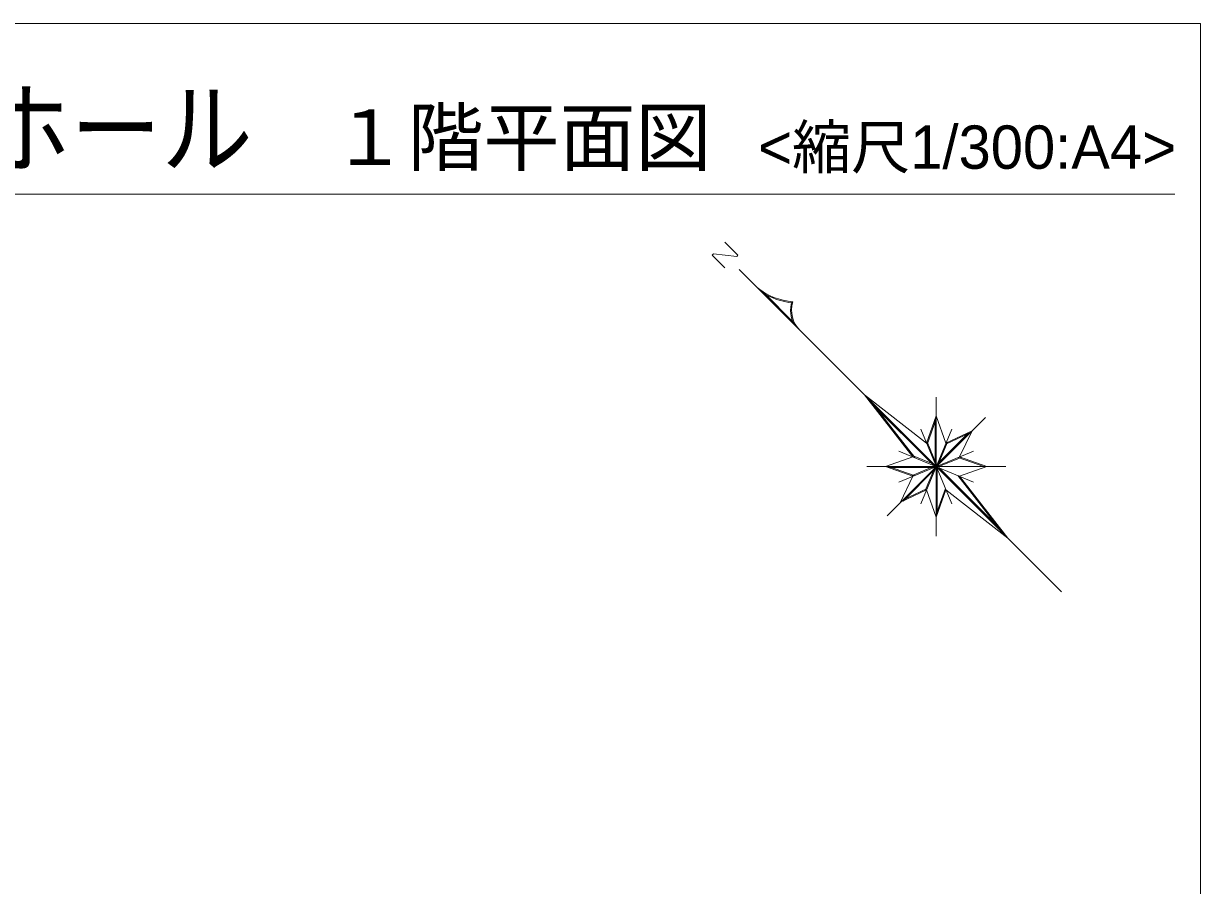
# Model space of a CAD drawing. Units: millimetres on the paper, enlarged 300 times, with parts at other scales. Extents: x -46320 to 37680, y -29109 to 29691.
# Drawn here: x 16769 to 37680, y 14369 to 29691 of the extents above; entities that cross this region are included whole.
import ezdxf
from ezdxf.enums import TextEntityAlignment as Align

# ---------------------------------------------------------------- set-up
doc = ezdxf.new("R2010")
doc.units = ezdxf.units.MM
doc.header["$LTSCALE"] = 300
doc.layers.add('F-0', color=7, linetype='Continuous', lineweight=9)
doc.styles.add('HG創英角ｺﾞｼｯｸUB', font='')
doc.styles.get('HG創英角ｺﾞｼｯｸUB').set_extended_font_data('HG創英角ｺﾞｼｯｸUB')

msp = doc.modelspace()

# ---------------------------------------------------------------- linework, layer by layer
at = {"layer": 'F-0'}
for p, q in [((37680.5, -29109.2), (37680.5, 29690.8)), ((4081.7, 26655.5), (37224.9, 26655.5)), ((29232.1, 25805), (29462.8, 25574.3)), ((29025.9, 25598.8), (29003, 25575.9)), ((29003, 25575.9), (29232.1, 25346.8)), ((29440, 25551.4), (29025.9, 25598.8)), ((29462.8, 25574.3), (29440, 25551.4)), ((29485.4, 25316.3), (35213, 19588.7)), ((29896.1, 24931), (30478.5, 24348.6)), ((32813.4, 22231.8), (31712.8, 23088.9)), ((32569.8, 21988.3), (31712.8, 23088.9)), ((32985.6, 20578.2), (32985.6, 23050.1)), ((31802.4, 22973.8), (32942.1, 21834.1)), ((32603.5, 21974.3), (31815.9, 22985.8)), ((32111.6, 20942.1), (33859.6, 22690.1)), ((32985.6, 22716.1), (32813.4, 22231.8)), ((32985.6, 22662.4), (32823.7, 22207)), ((32967.6, 21859.5), (32967.6, 22665.5)), ((33157.8, 22231.8), (32985.6, 22716.1)), ((32710, 22481.3), (33261.1, 21150.9)), ((32710.1, 21150.9), (33261.1, 22481.3)), ((33003.6, 21859.5), (33558.4, 22414.4)), ((33622, 22452.5), (33157.8, 22231.8)), ((33584, 22414.5), (33159, 22212.5)), ((32985.6, 21863.1), (32822.4, 22257.1)), ((33019.8, 21851.6), (33178.5, 22234.7)), ((32085.6, 21816.1), (32569.8, 21988.3)), ((32320.4, 22091.6), (33650.8, 21540.6)), ((33650.8, 22091.6), (32320.4, 21540.5)), ((32952.3, 21849.3), (32547.5, 22017.1)), ((33032.6, 21816.1), (33426.7, 21979.3)), ((33376.5, 21978), (33831.9, 21816.1)), ((31751.6, 21816.1), (34223.5, 21816.1)), ((32569.8, 21643.9), (32085.6, 21816.1)), ((32942.1, 21798.1), (32136.2, 21798.1)), ((32594.7, 21654.1), (32139.3, 21816.1)), ((32967.6, 21772.6), (32397.7, 21202.8)), ((32938.6, 21816.1), (32544.5, 21652.9)), ((32952.4, 21782.8), (32789.1, 21388.8)), ((33003.6, 21772.6), (33003.6, 20965)), ((33029.1, 21798.1), (34168.8, 20658.3)), ((33885.6, 21816.1), (33401.4, 21643.9)), ((32349.2, 21179.7), (32569.8, 21643.9)), ((33367.7, 21657.8), (34155.3, 20646.4)), ((33401.4, 21643.9), (34258.4, 20543.3)), ((32349.2, 21179.7), (32813.4, 21400.3)), ((32387.2, 21217.7), (32823.7, 21425.2)), ((32813.4, 21400.3), (32985.6, 20916.1)), ((32985.6, 20969.8), (33147.5, 21425.2)), ((32985.6, 20916.1), (33157.8, 21400.3)), ((33157.8, 21400.3), (34258.4, 20543.3)), ((33003.6, 21022.2), (33004.2, 21022.2)), ((34247.5, 20554.2), (34250, 20554.1))]:
    msp.add_line(p, q, dxfattribs=at)
for points in [[(37680.5, 29690.8), (-46319.5, 29690.8), (-46319.5, -29109.2)], [(33622, 22452.5), (33401.3, 21988.3), (33885.6, 21816.1)]]:
    msp.add_lwpolyline(points, dxfattribs=at)
for centre, radius, start, end in [((30540.3, 25917.1), 1177.9, 231.28344, 265.11395), ((30540.3, 25917.1), 1195.9, 236.75417, 265.11395), ((30906.5, 24589.7), 509.2, 161.74773, 209.66453), ((30906.5, 24589.7), 491.2, 161.74773, 226.3252)]:
    msp.add_arc(centre, radius, start, end, dxfattribs=at)

# ---------------------------------------------------------------- texts
at = {"layer": 'F-0', "style": 'HG創英角ｺﾞｼｯｸUB', "width": 0.9}
msp.add_text('てだこホール 大ホール', height=1320, dxfattribs=at).set_placement((4195.3, 26769.4), align=Align.BOTTOM_LEFT)
at = {"layer": 'F-0', "style": 'HG創英角ｺﾞｼｯｸUB'}
for s, height, p in [('１階平面図', 989.7, (22242.1, 26878.4)), ('<縮尺1/300:A4>', 769.8, (29822.4, 26878.4))]:
    msp.add_text(s, height=height, dxfattribs=at).set_placement(p, align=Align.BOTTOM_LEFT)

doc.saveas('drawing.dxf')
